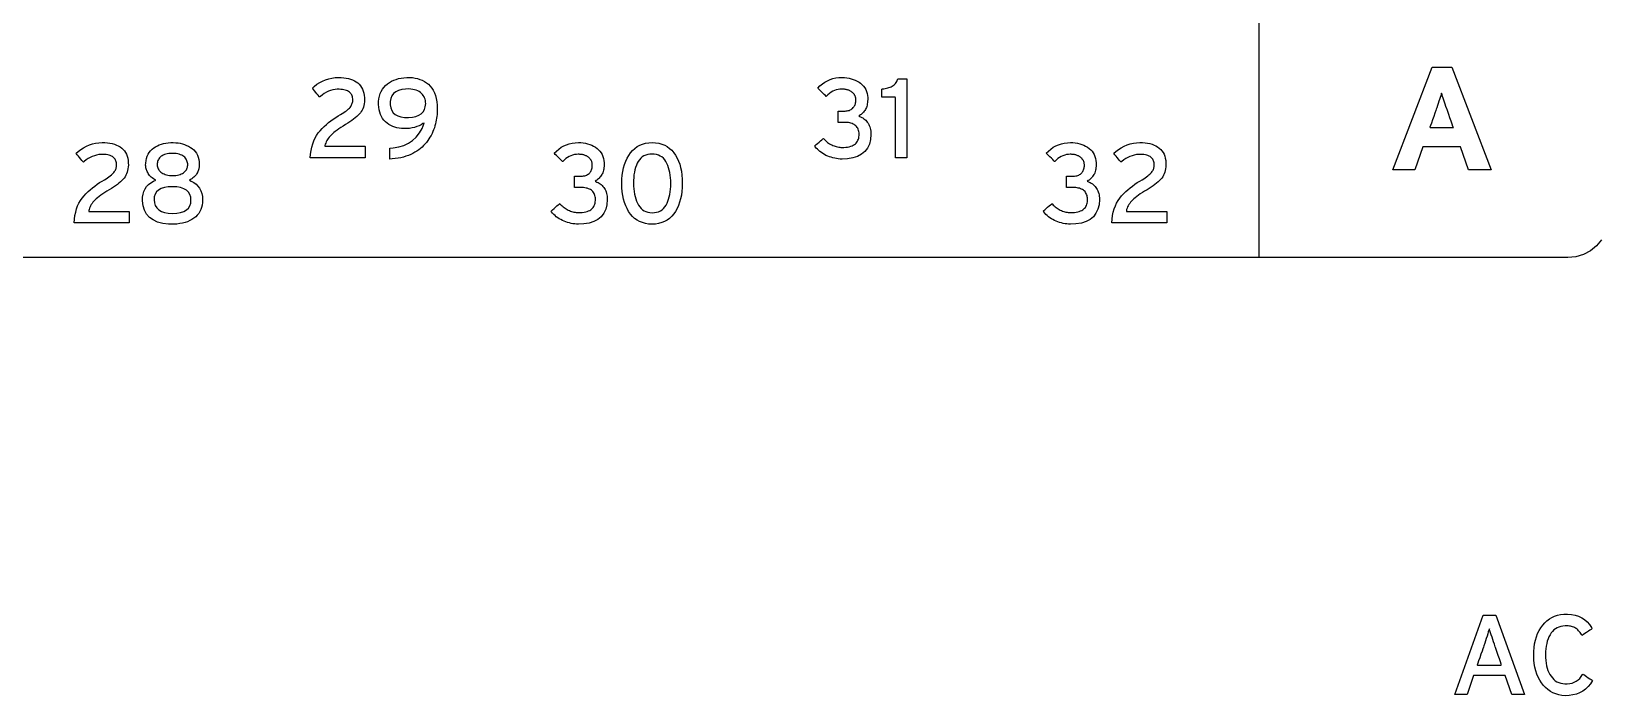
# Model space of a CAD drawing. Extents: x 1 to 47.7, y 0.2 to 33.3.
# Drawn here: x 35.54 to 37.467, y 12.792 to 13.608 of the extents above; entities that cross this region are included whole.
import ezdxf

# ---------------------------------------------------------------- set-up
doc = ezdxf.new("R2010")
doc.units = 0
doc.header["$MEASUREMENT"] = 0
doc.layers.add('4_0_____DWG', color=7, linetype='CONTINUOUS')

msp = doc.modelspace()

# ---------------------------------------------------------------- linework, layer by layer
at = {"layer": '4_0_____DWG'}
for points in [[(37.049, 13.6313), (37.049, 13.3298)], [(37.3067, 13.4377), (37.2967, 13.4658), (37.2505, 13.4658), (37.2406, 13.4377), (37.2135, 13.4377), (37.2619, 13.564), (37.2864, 13.564), (37.3344, 13.4377), (37.3067, 13.4377)], [(37.4702, 13.3518), (37.4641, 13.3444), (37.4567, 13.3383), (37.4482, 13.3337), (37.4388, 13.3308), (37.4287, 13.3298), (37.4282, 13.3298), (37.4267, 13.3298), (37.4242, 13.3298), (37.4206, 13.3298), (37.4161, 13.3298), (37.4107, 13.3298), (37.4042, 13.3298), (37.3968, 13.3298), (37.3884, 13.3298), (37.3791, 13.3298), (37.3688, 13.3298), (37.3576, 13.3298), (37.3455, 13.3298), (37.3324, 13.3298), (37.3185, 13.3298), (37.3036, 13.3298), (37.2879, 13.3298), (37.2712, 13.3298), (37.2537, 13.3298), (37.2354, 13.3298), (37.2161, 13.3298), (37.196, 13.3298), (37.1751, 13.3298), (37.1534, 13.3298), (37.1073, 13.3298), (37.0581, 13.3298), (37.0056, 13.3298), (36.9501, 13.3298), (36.8914, 13.3298), (36.8298, 13.3298), (36.7652, 13.3298), (36.6978, 13.3298), (36.6276, 13.3298), (36.5546, 13.3298), (36.4789, 13.3298), (36.4007, 13.3298), (36.3198, 13.3298), (36.2365, 13.3298), (36.1508, 13.3298), (36.0627, 13.3298), (35.9724, 13.3298), (35.8798, 13.3298), (35.785, 13.3298), (35.6881, 13.3298), (35.5892, 13.3298), (35.4883, 13.3298)], [(37.36, 12.7932), (37.3518, 12.8162), (37.3129, 12.8162), (37.3049, 12.7932), (37.2897, 12.7932), (37.3247, 12.8904), (37.3402, 12.8904), (37.3756, 12.7932), (37.36, 12.7932)]]:
    msp.add_lwpolyline(points, dxfattribs=at)
for points in [[(35.883, 13.4525), (35.8834, 13.4571), (35.8841, 13.4616), (35.8849, 13.4657), (35.886, 13.4697), (35.8874, 13.4734), (35.889, 13.4769), (35.8908, 13.4801), (35.8928, 13.4831), (35.8951, 13.4858), (35.8975, 13.4884), (35.9001, 13.4909), (35.9027, 13.4933), (35.9055, 13.4957), (35.9083, 13.4979), (35.9112, 13.5), (35.9143, 13.502), (35.9174, 13.504), (35.9202, 13.5056), (35.9222, 13.5068), (35.9241, 13.5081), (35.9258, 13.5092), (35.9273, 13.5104), (35.9287, 13.5115), (35.9299, 13.5125), (35.931, 13.5136), (35.9319, 13.5145), (35.9326, 13.5155), (35.9332, 13.5165), (35.9337, 13.5175), (35.9342, 13.5185), (35.9346, 13.5195), (35.9348, 13.5206), (35.9351, 13.5216), (35.9352, 13.5227), (35.9352, 13.5238), (35.9352, 13.5251), (35.935, 13.5264), (35.9348, 13.5276), (35.9344, 13.5287), (35.934, 13.5298), (35.9334, 13.5308), (35.9327, 13.5317), (35.9319, 13.5325), (35.9311, 13.5333), (35.93, 13.5341), (35.9288, 13.5347), (35.9275, 13.5353), (35.926, 13.5357), (35.9243, 13.5361), (35.9226, 13.5364), (35.9207, 13.5366), (35.9186, 13.5367), (35.9162, 13.5367), (35.9134, 13.5364), (35.9106, 13.5359), (35.9079, 13.5352), (35.9053, 13.5342), (35.9027, 13.533), (35.9002, 13.5315), (35.8978, 13.5299), (35.8955, 13.5279), (35.8943, 13.5271), (35.8937, 13.5279), (35.8926, 13.5293), (35.8912, 13.531), (35.8897, 13.5328), (35.8882, 13.5347), (35.8869, 13.5363), (35.8859, 13.5375), (35.8855, 13.538), (35.8879, 13.5402), (35.8912, 13.5428), (35.8946, 13.545), (35.8981, 13.5468), (35.9018, 13.5483), (35.9056, 13.5496), (35.9095, 13.5504), (35.9135, 13.551), (35.9176, 13.5512), (35.9209, 13.5511), (35.9241, 13.5509), (35.9271, 13.5505), (35.9299, 13.5499), (35.9325, 13.5491), (35.935, 13.5482), (35.9373, 13.5472), (35.9394, 13.5459), (35.9414, 13.5445), (35.9432, 13.5428), (35.9448, 13.541), (35.9461, 13.539), (35.9472, 13.5368), (35.9481, 13.5345), (35.9488, 13.532), (35.9493, 13.5292), (35.9495, 13.5264), (35.9496, 13.5236), (35.9494, 13.5212), (35.9492, 13.519), (35.9487, 13.5168), (35.9482, 13.5148), (35.9475, 13.5128), (35.9466, 13.511), (35.9456, 13.5093), (35.9445, 13.5077), (35.9432, 13.5061), (35.9416, 13.5046), (35.94, 13.5031), (35.9381, 13.5015), (35.9361, 13.4999), (35.9339, 13.4983), (35.9315, 13.4966), (35.929, 13.495), (35.9263, 13.4933), (35.9234, 13.4915), (35.9207, 13.4898), (35.9181, 13.4881), (35.9158, 13.4865), (35.9137, 13.4849), (35.9118, 13.4834), (35.9101, 13.4819), (35.9086, 13.4805), (35.9073, 13.4792), (35.9061, 13.4778), (35.905, 13.4764), (35.9041, 13.475), (35.9032, 13.4736), (35.9025, 13.4721), (35.9019, 13.4706), (35.9013, 13.4691), (35.9009, 13.4676), (35.9009, 13.4666), (35.9038, 13.4666), (35.9094, 13.4666), (35.9168, 13.4666), (35.9251, 13.4666), (35.9335, 13.4666), (35.9411, 13.4666), (35.9469, 13.4666), (35.9502, 13.4666), (35.9505, 13.4664), (35.9505, 13.4654), (35.9505, 13.4637), (35.9505, 13.4615), (35.9505, 13.4591), (35.9505, 13.4568), (35.9505, 13.4547), (35.9505, 13.4532), (35.9505, 13.4525), (35.9491, 13.4525), (35.9434, 13.4525), (35.9345, 13.4525), (35.9238, 13.4525), (35.9123, 13.4525), (35.9013, 13.4525), (35.8919, 13.4525), (35.8854, 13.4525)], [(36.0391, 13.5125), (36.0391, 13.5102), (36.039, 13.508), (36.0388, 13.5057), (36.0385, 13.5034), (36.0382, 13.5011), (36.0378, 13.4988), (36.0374, 13.4965), (36.0368, 13.4941), (36.0362, 13.4917), (36.0355, 13.4894), (36.0346, 13.487), (36.0336, 13.4847), (36.0326, 13.4824), (36.0314, 13.4801), (36.0301, 13.4779), (36.0288, 13.4757), (36.0273, 13.4736), (36.0258, 13.4715), (36.0241, 13.4695), (36.0223, 13.4675), (36.0204, 13.4657), (36.0184, 13.464), (36.0162, 13.4623), (36.014, 13.4607), (36.0116, 13.4593), (36.009, 13.4579), (36.0064, 13.4566), (36.0035, 13.4554), (36.0006, 13.4543), (35.9975, 13.4534), (35.9942, 13.4526), (35.9908, 13.452), (35.9873, 13.4515), (35.9837, 13.4511), (35.9807, 13.4509), (35.9807, 13.4517), (35.9807, 13.4532), (35.9807, 13.4552), (35.9807, 13.4575), (35.9807, 13.4598), (35.9807, 13.4619), (35.9807, 13.4636), (35.9807, 13.4645), (35.9847, 13.4649), (35.9917, 13.466), (35.998, 13.4678), (36.0037, 13.4705), (36.0088, 13.4739), (36.0132, 13.478), (36.0171, 13.483), (36.0203, 13.4887), (36.0229, 13.4952), (36.0215, 13.4948), (36.0192, 13.4932), (36.0167, 13.4919), (36.0141, 13.4908), (36.0112, 13.4899), (36.0082, 13.4892), (36.005, 13.4887), (36.0015, 13.4885), (35.998, 13.4884), (35.9951, 13.4886), (35.9923, 13.4889), (35.9895, 13.4894), (35.9869, 13.4901), (35.9844, 13.4911), (35.982, 13.4922), (35.9797, 13.4935), (35.9774, 13.495), (35.9753, 13.4968), (35.9734, 13.4987), (35.9718, 13.5008), (35.9704, 13.5032), (35.9692, 13.5057), (35.9683, 13.5085), (35.9676, 13.5115), (35.9671, 13.5147), (35.9669, 13.5181), (35.967, 13.5216), (35.9674, 13.5251), (35.9681, 13.5283), (35.969, 13.5313), (35.9702, 13.5341), (35.9717, 13.5367), (35.9735, 13.539), (35.9755, 13.5412), (35.9779, 13.5432), (35.9803, 13.5449), (35.9829, 13.5465), (35.9856, 13.5478), (35.9885, 13.5489), (35.9915, 13.5498), (35.9947, 13.5505), (35.998, 13.5509), (36.0015, 13.5512), (36.0051, 13.5512), (36.0085, 13.551), (36.0117, 13.5505), (36.0148, 13.5498), (36.0178, 13.5489), (36.0206, 13.5478), (36.0233, 13.5463), (36.0258, 13.5447), (36.0282, 13.5428), (36.0304, 13.5407), (36.0324, 13.5382), (36.0341, 13.5354), (36.0356, 13.5323), (36.0368, 13.529), (36.0378, 13.5253), (36.0385, 13.5213), (36.0389, 13.517)], [(36.5722, 13.4813), (36.5716, 13.4749), (36.5702, 13.4692), (36.5679, 13.4643), (36.5647, 13.4602), (36.5607, 13.4568), (36.5558, 13.4542), (36.55, 13.4523), (36.5433, 13.4512), (36.5366, 13.4509), (36.5343, 13.451), (36.532, 13.4512), (36.5298, 13.4516), (36.5276, 13.452), (36.5254, 13.4525), (36.5233, 13.4531), (36.5211, 13.4538), (36.519, 13.4546), (36.5169, 13.4555), (36.5149, 13.4566), (36.513, 13.4577), (36.5112, 13.4589), (36.5095, 13.4601), (36.5079, 13.4615), (36.5064, 13.4629), (36.505, 13.4645), (36.5037, 13.4661), (36.5031, 13.4671), (36.5037, 13.4677), (36.505, 13.4688), (36.5066, 13.4702), (36.5084, 13.4717), (36.5102, 13.4733), (36.5118, 13.4747), (36.513, 13.4758), (36.5137, 13.4764), (36.5144, 13.4757), (36.5155, 13.4745), (36.5166, 13.4734), (36.5177, 13.4724), (36.5189, 13.4714), (36.5201, 13.4705), (36.5214, 13.4697), (36.5227, 13.4689), (36.524, 13.4683), (36.5254, 13.4676), (36.5268, 13.4671), (36.5282, 13.4666), (36.5296, 13.4662), (36.531, 13.4659), (36.5325, 13.4656), (36.5339, 13.4654), (36.5353, 13.4653), (36.5367, 13.4653), (36.539, 13.4653), (36.5414, 13.4655), (36.5435, 13.4657), (36.5455, 13.4661), (36.5473, 13.4666), (36.549, 13.4672), (36.5505, 13.4679), (36.5518, 13.4687), (36.553, 13.4696), (36.5539, 13.4706), (36.5548, 13.4717), (36.5556, 13.4728), (36.5562, 13.4741), (36.5567, 13.4754), (36.5571, 13.4768), (36.5574, 13.4783), (36.5575, 13.4799), (36.5576, 13.4816), (36.5575, 13.4832), (36.5572, 13.4848), (36.5569, 13.4862), (36.5565, 13.4875), (36.5559, 13.4888), (36.5552, 13.4899), (36.5544, 13.4909), (36.5535, 13.4919), (36.5525, 13.4927), (36.5514, 13.4934), (36.5502, 13.494), (36.5489, 13.4946), (36.5476, 13.495), (36.5461, 13.4954), (36.5446, 13.4957), (36.5431, 13.4958), (36.5414, 13.4959), (36.5404, 13.496), (36.5398, 13.496), (36.5388, 13.496), (36.5375, 13.496), (36.5361, 13.496), (36.5346, 13.496), (36.5333, 13.496), (36.5323, 13.496), (36.5317, 13.496), (36.5317, 13.4961), (36.5317, 13.4971), (36.5317, 13.4988), (36.5317, 13.501), (36.5317, 13.5033), (36.5317, 13.5057), (36.5317, 13.5077), (36.5317, 13.5092), (36.5317, 13.51), (36.5318, 13.51), (36.5325, 13.51), (36.5336, 13.51), (36.535, 13.51), (36.5364, 13.51), (36.5378, 13.51), (36.5391, 13.51), (36.54, 13.51), (36.5403, 13.51), (36.5416, 13.5101), (36.543, 13.5102), (36.5443, 13.5105), (36.5456, 13.5108), (36.5467, 13.5113), (36.5478, 13.5118), (36.5487, 13.5125), (36.5496, 13.5132), (36.5504, 13.5141), (36.5511, 13.515), (36.5517, 13.5159), (36.5522, 13.5169), (36.5527, 13.5179), (36.553, 13.5189), (36.5533, 13.52), (36.5535, 13.5212), (36.5536, 13.5224), (36.5536, 13.5235), (36.5536, 13.524), (36.5536, 13.5244), (36.5536, 13.5249), (36.5535, 13.5254), (36.5534, 13.526), (36.5533, 13.5265), (36.5532, 13.527), (36.5531, 13.5275), (36.5529, 13.5281), (36.5527, 13.5286), (36.5524, 13.5291), (36.5521, 13.5296), (36.5518, 13.5301), (36.5515, 13.5306), (36.5511, 13.5311), (36.5507, 13.5315), (36.5503, 13.532), (36.5498, 13.5324), (36.5493, 13.5329), (36.5488, 13.5333), (36.5483, 13.5337), (36.5477, 13.5341), (36.547, 13.5345), (36.5464, 13.5348), (36.5457, 13.5352), (36.545, 13.5355), (36.5442, 13.5358), (36.5433, 13.536), (36.5425, 13.5362), (36.5415, 13.5364), (36.5406, 13.5366), (36.5395, 13.5367), (36.5385, 13.5368), (36.5374, 13.5368), (36.5362, 13.5368), (36.5341, 13.5368), (36.5318, 13.5365), (36.5295, 13.5359), (36.5273, 13.5352), (36.5252, 13.5342), (36.5231, 13.533), (36.5212, 13.5316), (36.5193, 13.5299), (36.5175, 13.5281), (36.517, 13.528), (36.5161, 13.5289), (36.5147, 13.5303), (36.513, 13.5319), (36.5113, 13.5337), (36.5096, 13.5353), (36.5082, 13.5367), (36.5072, 13.5377), (36.5068, 13.5381), (36.5095, 13.5408), (36.5124, 13.5433), (36.5154, 13.5454), (36.5186, 13.5472), (36.5219, 13.5487), (36.5254, 13.5498), (36.529, 13.5506), (36.5328, 13.5511), (36.5365, 13.5512), (36.5396, 13.5511), (36.5425, 13.5508), (36.5453, 13.5504), (36.5479, 13.5497), (36.5505, 13.5489), (36.5529, 13.548), (36.5553, 13.5468), (36.5575, 13.5455), (36.5595, 13.544), (36.5614, 13.5423), (36.5631, 13.5405), (36.5645, 13.5385), (36.5657, 13.5364), (36.5667, 13.5341), (36.5674, 13.5317), (36.5679, 13.5292), (36.5682, 13.5264), (36.5683, 13.524), (36.5681, 13.5221), (36.568, 13.5204), (36.5677, 13.5187), (36.5674, 13.5171), (36.567, 13.5157), (36.5665, 13.5143), (36.5659, 13.513), (36.5653, 13.5118), (36.5646, 13.5107), (36.5638, 13.5096), (36.563, 13.5086), (36.5621, 13.5077), (36.5612, 13.5068), (36.5603, 13.5059), (36.5593, 13.5052), (36.5582, 13.5044), (36.5572, 13.5038), (36.5579, 13.5033), (36.5594, 13.5027), (36.5608, 13.5021), (36.5621, 13.5014), (36.5634, 13.5005), (36.5646, 13.4996), (36.5657, 13.4986), (36.5667, 13.4975), (36.5677, 13.4962), (36.5686, 13.4949), (36.5694, 13.4936), (36.5701, 13.4921), (36.5707, 13.4905), (36.5712, 13.4889), (36.5716, 13.4871), (36.5719, 13.4853), (36.5721, 13.4834)], [(36.6023, 13.4525), (36.6023, 13.4553), (36.6023, 13.4629), (36.6023, 13.4738), (36.6023, 13.4865), (36.6023, 13.4995), (36.6023, 13.5115), (36.6023, 13.5209), (36.6023, 13.5263), (36.6021, 13.527), (36.6009, 13.527), (36.5988, 13.527), (36.5961, 13.527), (36.5932, 13.527), (36.5903, 13.527), (36.5879, 13.527), (36.5862, 13.527), (36.5856, 13.527), (36.5856, 13.5274), (36.5856, 13.5284), (36.5856, 13.5299), (36.5856, 13.5316), (36.5856, 13.5333), (36.5856, 13.5349), (36.5856, 13.5362), (36.5856, 13.5369), (36.5864, 13.5371), (36.5881, 13.5373), (36.5898, 13.5376), (36.5913, 13.5379), (36.5928, 13.5383), (36.5943, 13.5387), (36.5957, 13.5393), (36.597, 13.5398), (36.5983, 13.5405), (36.5995, 13.5412), (36.6006, 13.542), (36.6015, 13.5429), (36.6024, 13.5439), (36.6032, 13.545), (36.6038, 13.5462), (36.6043, 13.5475), (36.6048, 13.5489), (36.6051, 13.5497), (36.6059, 13.5497), (36.6073, 13.5497), (36.6092, 13.5497), (36.6112, 13.5497), (36.6131, 13.5497), (36.6148, 13.5497), (36.6159, 13.5497), (36.6164, 13.5497), (36.6164, 13.5459), (36.6164, 13.536), (36.6164, 13.5219), (36.6164, 13.5053), (36.6164, 13.4883), (36.6164, 13.4727), (36.6164, 13.4605), (36.6164, 13.4534), (36.6162, 13.4525), (36.6152, 13.4525), (36.6134, 13.4525), (36.6112, 13.4525), (36.6087, 13.4525), (36.6063, 13.4525), (36.6042, 13.4525), (36.6028, 13.4525)], [(36.0248, 13.5193), (36.0247, 13.521), (36.0244, 13.5228), (36.024, 13.5244), (36.0235, 13.526), (36.0228, 13.5275), (36.0219, 13.5289), (36.0208, 13.5303), (36.0196, 13.5316), (36.0183, 13.5328), (36.0167, 13.5338), (36.0151, 13.5348), (36.0132, 13.5355), (36.0112, 13.5361), (36.009, 13.5366), (36.0067, 13.5369), (36.0042, 13.5371), (36.0001, 13.537), (35.9955, 13.5363), (35.9915, 13.5351), (35.9881, 13.5334), (35.9854, 13.5313), (35.9834, 13.5286), (35.982, 13.5253), (35.9813, 13.5216), (35.9812, 13.5175), (35.9818, 13.5138), (35.9831, 13.5106), (35.9849, 13.5079), (35.9874, 13.5057), (35.9905, 13.504), (35.9943, 13.5029), (35.9986, 13.5022), (36.0036, 13.5021), (36.0085, 13.5025), (36.0127, 13.5033), (36.0163, 13.5047), (36.0193, 13.5066), (36.0216, 13.509), (36.0233, 13.5119), (36.0243, 13.5153)], [(37.28, 13.5127), (37.279, 13.5156), (37.278, 13.5183), (37.2771, 13.5209), (37.2763, 13.5234), (37.2756, 13.5257), (37.2749, 13.528), (37.2743, 13.5301), (37.2737, 13.532), (37.2732, 13.5309), (37.2726, 13.5288), (37.2719, 13.5266), (37.2712, 13.5243), (37.2704, 13.5219), (37.2695, 13.5194), (37.2686, 13.5167), (37.2677, 13.5139), (37.2671, 13.5124), (37.2665, 13.5105), (37.2653, 13.5073), (37.2639, 13.5034), (37.2625, 13.4992), (37.2611, 13.4952), (37.26, 13.4921), (37.2593, 13.4901), (37.2594, 13.4898), (37.2614, 13.4898), (37.2651, 13.4898), (37.2699, 13.4898), (37.2752, 13.4898), (37.2803, 13.4898), (37.2845, 13.4898), (37.2873, 13.4898), (37.2881, 13.4898), (37.2876, 13.4911), (37.2866, 13.4939), (37.2853, 13.4975), (37.2839, 13.5017), (37.2824, 13.5058), (37.2812, 13.5093), (37.2803, 13.5118)], [(35.5927, 13.3724), (35.5931, 13.3771), (35.5937, 13.3815), (35.5946, 13.3857), (35.5957, 13.3896), (35.597, 13.3934), (35.5986, 13.3968), (35.6004, 13.4001), (35.6025, 13.4031), (35.6048, 13.4058), (35.6072, 13.4084), (35.6098, 13.4109), (35.6124, 13.4133), (35.6151, 13.4156), (35.618, 13.4178), (35.6209, 13.42), (35.624, 13.422), (35.6271, 13.4239), (35.6298, 13.4255), (35.6319, 13.4268), (35.6337, 13.428), (35.6355, 13.4292), (35.637, 13.4303), (35.6384, 13.4314), (35.6396, 13.4325), (35.6407, 13.4335), (35.6416, 13.4345), (35.6423, 13.4355), (35.6429, 13.4364), (35.6434, 13.4374), (35.6439, 13.4385), (35.6442, 13.4395), (35.6445, 13.4405), (35.6447, 13.4416), (35.6448, 13.4427), (35.6449, 13.4438), (35.6449, 13.4451), (35.6447, 13.4464), (35.6445, 13.4476), (35.6441, 13.4487), (35.6436, 13.4497), (35.6431, 13.4507), (35.6424, 13.4517), (35.6416, 13.4525), (35.6407, 13.4533), (35.6397, 13.454), (35.6385, 13.4547), (35.6371, 13.4552), (35.6356, 13.4557), (35.634, 13.4561), (35.6322, 13.4564), (35.6303, 13.4565), (35.6283, 13.4567), (35.6259, 13.4566), (35.623, 13.4564), (35.6203, 13.4559), (35.6176, 13.4551), (35.6149, 13.4542), (35.6124, 13.453), (35.6099, 13.4515), (35.6075, 13.4498), (35.6051, 13.4479), (35.604, 13.4471), (35.6034, 13.4479), (35.6023, 13.4492), (35.6009, 13.4509), (35.5994, 13.4528), (35.5979, 13.4546), (35.5966, 13.4563), (35.5956, 13.4574), (35.5951, 13.458), (35.5976, 13.4602), (35.6009, 13.4627), (35.6043, 13.4649), (35.6078, 13.4668), (35.6115, 13.4683), (35.6152, 13.4695), (35.6191, 13.4704), (35.6231, 13.471), (35.6273, 13.4712), (35.6306, 13.4711), (35.6337, 13.4708), (35.6367, 13.4704), (35.6395, 13.4699), (35.6422, 13.4691), (35.6447, 13.4682), (35.647, 13.4671), (35.6491, 13.4659), (35.6511, 13.4645), (35.6529, 13.4628), (35.6544, 13.461), (35.6558, 13.459), (35.6569, 13.4568), (35.6578, 13.4545), (35.6585, 13.4519), (35.659, 13.4492), (35.6592, 13.4463), (35.6593, 13.4436), (35.6591, 13.4412), (35.6588, 13.4389), (35.6584, 13.4368), (35.6579, 13.4347), (35.6571, 13.4328), (35.6563, 13.431), (35.6553, 13.4292), (35.6542, 13.4276), (35.6528, 13.4261), (35.6513, 13.4246), (35.6496, 13.423), (35.6478, 13.4214), (35.6458, 13.4198), (35.6436, 13.4182), (35.6412, 13.4166), (35.6387, 13.4149), (35.6359, 13.4133), (35.633, 13.4115), (35.6303, 13.4098), (35.6278, 13.4081), (35.6255, 13.4065), (35.6234, 13.4049), (35.6214, 13.4034), (35.6197, 13.4019), (35.6182, 13.4005), (35.6169, 13.3991), (35.6158, 13.3978), (35.6147, 13.3964), (35.6138, 13.395), (35.6129, 13.3935), (35.6122, 13.3921), (35.6115, 13.3906), (35.611, 13.3891), (35.6106, 13.3876), (35.6106, 13.3865), (35.6135, 13.3865), (35.6191, 13.3865), (35.6265, 13.3865), (35.6348, 13.3865), (35.6432, 13.3865), (35.6508, 13.3865), (35.6566, 13.3865), (35.6599, 13.3865), (35.6602, 13.3864), (35.6602, 13.3854), (35.6602, 13.3836), (35.6602, 13.3815), (35.6602, 13.3791), (35.6602, 13.3767), (35.6602, 13.3747), (35.6602, 13.3732), (35.6602, 13.3725), (35.6587, 13.3724), (35.653, 13.3724), (35.6442, 13.3724), (35.6335, 13.3724), (35.622, 13.3724), (35.611, 13.3724), (35.6016, 13.3724), (35.5951, 13.3724)], [(35.7506, 13.4008), (35.7504, 13.3975), (35.75, 13.3945), (35.7493, 13.3916), (35.7484, 13.389), (35.7472, 13.3865), (35.7458, 13.3842), (35.744, 13.382), (35.7421, 13.3801), (35.7399, 13.3783), (35.7375, 13.3767), (35.7348, 13.3753), (35.732, 13.374), (35.729, 13.373), (35.7258, 13.3722), (35.7224, 13.3716), (35.7188, 13.3711), (35.715, 13.3709), (35.7088, 13.371), (35.7015, 13.3719), (35.6952, 13.3736), (35.6897, 13.3761), (35.6853, 13.3793), (35.6817, 13.3833), (35.6791, 13.388), (35.6774, 13.3935), (35.6767, 13.3998), (35.6768, 13.4042), (35.6774, 13.4078), (35.6784, 13.4112), (35.6799, 13.4143), (35.6818, 13.4171), (35.6842, 13.4195), (35.687, 13.4217), (35.6902, 13.4236), (35.6931, 13.425), (35.6915, 13.4259), (35.6901, 13.4267), (35.6887, 13.4277), (35.6875, 13.4287), (35.6864, 13.4297), (35.6854, 13.4308), (35.6846, 13.4319), (35.6838, 13.4331), (35.6832, 13.4343), (35.6826, 13.4355), (35.6821, 13.4367), (35.6816, 13.4379), (35.6813, 13.439), (35.681, 13.4401), (35.6808, 13.4412), (35.6807, 13.4423), (35.6806, 13.4434), (35.6807, 13.446), (35.6811, 13.449), (35.6817, 13.4518), (35.6825, 13.4544), (35.6836, 13.4569), (35.6849, 13.4591), (35.6865, 13.4611), (35.6884, 13.463), (35.6905, 13.4647), (35.6927, 13.4661), (35.695, 13.4673), (35.6974, 13.4684), (35.7, 13.4693), (35.7027, 13.47), (35.7055, 13.4705), (35.7084, 13.4709), (35.7115, 13.4711), (35.7146, 13.4712), (35.7175, 13.471), (35.7204, 13.4707), (35.7232, 13.4703), (35.7258, 13.4696), (35.7284, 13.4688), (35.7309, 13.4678), (35.7333, 13.4666), (35.7356, 13.4653), (35.7378, 13.4638), (35.7398, 13.4621), (35.7415, 13.4602), (35.7429, 13.458), (35.7442, 13.4557), (35.7451, 13.4532), (35.7459, 13.4505), (35.7463, 13.4476), (35.7465, 13.4444), (35.7465, 13.4436), (35.7465, 13.4431), (35.7465, 13.4425), (35.7465, 13.442), (35.7464, 13.4415), (35.7463, 13.441), (35.7462, 13.4404), (35.7461, 13.4398), (35.746, 13.4393), (35.7459, 13.4387), (35.7457, 13.438), (35.7455, 13.4374), (35.7453, 13.4368), (35.745, 13.4362), (35.7448, 13.4356), (35.7445, 13.4349), (35.7442, 13.4343), (35.7437, 13.4334), (35.7429, 13.4321), (35.742, 13.4309), (35.741, 13.4298), (35.7399, 13.4287), (35.7387, 13.4277), (35.7374, 13.4268), (35.7359, 13.4259), (35.7344, 13.4251), (35.7365, 13.4239), (35.7397, 13.4222), (35.7425, 13.4202), (35.7449, 13.4178), (35.7469, 13.4151), (35.7484, 13.412), (35.7496, 13.4086), (35.7503, 13.4048)], [(36.2481, 13.4013), (36.2476, 13.3949), (36.2462, 13.3892), (36.2439, 13.3843), (36.2407, 13.3801), (36.2366, 13.3767), (36.2317, 13.3741), (36.2259, 13.3723), (36.2193, 13.3712), (36.2125, 13.3709), (36.2102, 13.371), (36.208, 13.3712), (36.2058, 13.3715), (36.2035, 13.3719), (36.2014, 13.3724), (36.1992, 13.373), (36.1971, 13.3738), (36.195, 13.3746), (36.1929, 13.3755), (36.1909, 13.3765), (36.189, 13.3776), (36.1871, 13.3788), (36.1854, 13.3801), (36.1838, 13.3815), (36.1823, 13.3829), (36.1809, 13.3844), (36.1796, 13.386), (36.179, 13.3871), (36.1797, 13.3876), (36.1809, 13.3887), (36.1826, 13.3901), (36.1843, 13.3917), (36.1861, 13.3933), (36.1878, 13.3947), (36.189, 13.3957), (36.1897, 13.3963), (36.1903, 13.3957), (36.1914, 13.3945), (36.1925, 13.3934), (36.1937, 13.3924), (36.1949, 13.3914), (36.1961, 13.3905), (36.1974, 13.3897), (36.1987, 13.3889), (36.2, 13.3882), (36.2014, 13.3876), (36.2028, 13.3871), (36.2042, 13.3866), (36.2056, 13.3862), (36.207, 13.3859), (36.2084, 13.3856), (36.2098, 13.3854), (36.2113, 13.3853), (36.2127, 13.3852), (36.215, 13.3853), (36.2173, 13.3854), (36.2195, 13.3857), (36.2215, 13.3861), (36.2233, 13.3866), (36.225, 13.3872), (36.2264, 13.3879), (36.2278, 13.3887), (36.2289, 13.3896), (36.2299, 13.3906), (36.2308, 13.3916), (36.2315, 13.3928), (36.2321, 13.394), (36.2326, 13.3954), (36.233, 13.3968), (36.2333, 13.3983), (36.2335, 13.3999), (36.2335, 13.4015), (36.2334, 13.4032), (36.2332, 13.4047), (36.2329, 13.4062), (36.2324, 13.4075), (36.2319, 13.4087), (36.2312, 13.4099), (36.2304, 13.4109), (36.2295, 13.4118), (36.2285, 13.4127), (36.2273, 13.4134), (36.2261, 13.414), (36.2249, 13.4145), (36.2235, 13.415), (36.2221, 13.4153), (36.2206, 13.4156), (36.219, 13.4158), (36.2174, 13.4159), (36.2164, 13.4159), (36.2158, 13.4159), (36.2148, 13.4159), (36.2135, 13.4159), (36.212, 13.4159), (36.2105, 13.4159), (36.2092, 13.4159), (36.2082, 13.4159), (36.2077, 13.4159), (36.2076, 13.4161), (36.2076, 13.4171), (36.2076, 13.4188), (36.2076, 13.4209), (36.2076, 13.4233), (36.2076, 13.4256), (36.2076, 13.4277), (36.2076, 13.4292), (36.2076, 13.43), (36.2078, 13.43), (36.2085, 13.43), (36.2095, 13.43), (36.2109, 13.43), (36.2124, 13.43), (36.2138, 13.43), (36.215, 13.43), (36.2159, 13.43), (36.2163, 13.43), (36.2176, 13.43), (36.219, 13.4302), (36.2203, 13.4304), (36.2215, 13.4308), (36.2227, 13.4312), (36.2237, 13.4318), (36.2247, 13.4324), (36.2256, 13.4332), (36.2264, 13.434), (36.2271, 13.4349), (36.2277, 13.4358), (36.2282, 13.4368), (36.2286, 13.4378), (36.229, 13.4389), (36.2293, 13.44), (36.2294, 13.4411), (36.2296, 13.4423), (36.2296, 13.4434), (36.2296, 13.4439), (36.2295, 13.4444), (36.2295, 13.4449), (36.2294, 13.4454), (36.2294, 13.4459), (36.2293, 13.4464), (36.2292, 13.447), (36.229, 13.4475), (36.2289, 13.448), (36.2286, 13.4486), (36.2284, 13.4491), (36.2281, 13.4496), (36.2278, 13.4501), (36.2274, 13.4506), (36.2271, 13.451), (36.2267, 13.4515), (36.2262, 13.4519), (36.2258, 13.4524), (36.2253, 13.4528), (36.2248, 13.4533), (36.2242, 13.4537), (36.2236, 13.4541), (36.223, 13.4545), (36.2223, 13.4548), (36.2216, 13.4551), (36.2209, 13.4555), (36.2201, 13.4557), (36.2193, 13.456), (36.2184, 13.4562), (36.2175, 13.4564), (36.2165, 13.4565), (36.2155, 13.4566), (36.2144, 13.4567), (36.2133, 13.4568), (36.2122, 13.4568), (36.2101, 13.4567), (36.2077, 13.4564), (36.2054, 13.4559), (36.2032, 13.4551), (36.2011, 13.4542), (36.1991, 13.453), (36.1971, 13.4515), (36.1953, 13.4499), (36.1935, 13.448), (36.1929, 13.448), (36.192, 13.4489), (36.1907, 13.4503), (36.189, 13.4519), (36.1872, 13.4536), (36.1856, 13.4553), (36.1841, 13.4567), (36.1831, 13.4577), (36.1828, 13.458), (36.1855, 13.4608), (36.1883, 13.4632), (36.1914, 13.4654), (36.1945, 13.4672), (36.1978, 13.4686), (36.2013, 13.4698), (36.2049, 13.4706), (36.2087, 13.471), (36.2125, 13.4712), (36.2155, 13.4711), (36.2184, 13.4708), (36.2212, 13.4703), (36.2239, 13.4697), (36.2264, 13.4689), (36.2289, 13.4679), (36.2312, 13.4668), (36.2334, 13.4654), (36.2355, 13.4639), (36.2374, 13.4623), (36.239, 13.4605), (36.2405, 13.4585), (36.2416, 13.4564), (36.2426, 13.4541), (36.2434, 13.4517), (36.2439, 13.4491), (36.2442, 13.4464), (36.2442, 13.444), (36.2441, 13.4421), (36.2439, 13.4403), (36.2437, 13.4387), (36.2433, 13.4371), (36.2429, 13.4356), (36.2424, 13.4342), (36.2419, 13.433), (36.2413, 13.4318), (36.2405, 13.4307), (36.2398, 13.4296), (36.239, 13.4286), (36.2381, 13.4276), (36.2372, 13.4267), (36.2362, 13.4259), (36.2352, 13.4251), (36.2342, 13.4244), (36.2331, 13.4237), (36.2339, 13.4232), (36.2354, 13.4227), (36.2368, 13.4221), (36.2381, 13.4213), (36.2393, 13.4205), (36.2405, 13.4196), (36.2417, 13.4185), (36.2427, 13.4174), (36.2437, 13.4162), (36.2446, 13.4149), (36.2454, 13.4135), (36.2461, 13.4121), (36.2467, 13.4105), (36.2472, 13.4088), (36.2476, 13.4071), (36.2479, 13.4052), (36.2481, 13.4033)], [(36.3403, 13.4212), (36.3401, 13.4161), (36.3397, 13.4111), (36.3391, 13.4065), (36.3382, 13.402), (36.337, 13.3978), (36.3356, 13.3939), (36.3339, 13.3902), (36.3319, 13.3867), (36.3297, 13.3835), (36.3272, 13.3806), (36.3245, 13.3781), (36.3216, 13.3759), (36.3183, 13.3742), (36.3149, 13.3728), (36.3112, 13.3718), (36.3072, 13.3711), (36.303, 13.3709), (36.2988, 13.3711), (36.2949, 13.3718), (36.2913, 13.3728), (36.2878, 13.3742), (36.2846, 13.3759), (36.2817, 13.378), (36.279, 13.3805), (36.2765, 13.3833), (36.2743, 13.3865), (36.2724, 13.39), (36.2707, 13.3936), (36.2693, 13.3976), (36.2681, 13.4017), (36.2672, 13.4062), (36.2665, 13.4108), (36.2661, 13.4158), (36.266, 13.4209), (36.2661, 13.4261), (36.2665, 13.431), (36.2672, 13.4357), (36.2681, 13.4401), (36.2693, 13.4443), (36.2708, 13.4483), (36.2725, 13.452), (36.2745, 13.4555), (36.2767, 13.4587), (36.2792, 13.4616), (36.2819, 13.4641), (36.2849, 13.4663), (36.2881, 13.468), (36.2915, 13.4694), (36.2952, 13.4704), (36.2991, 13.471), (36.3033, 13.4712), (36.3075, 13.4709), (36.3114, 13.4703), (36.3151, 13.4693), (36.3186, 13.468), (36.3218, 13.4662), (36.3247, 13.4641), (36.3274, 13.4617), (36.3299, 13.4588), (36.332, 13.4556), (36.334, 13.4522), (36.3356, 13.4485), (36.3371, 13.4446), (36.3382, 13.4404), (36.3391, 13.436), (36.3398, 13.4313), (36.3401, 13.4264)], [(36.8531, 13.4013), (36.8525, 13.3949), (36.8511, 13.3892), (36.8488, 13.3843), (36.8456, 13.3801), (36.8415, 13.3767), (36.8366, 13.3741), (36.8308, 13.3723), (36.8242, 13.3712), (36.8174, 13.3709), (36.8152, 13.371), (36.8129, 13.3712), (36.8107, 13.3715), (36.8085, 13.3719), (36.8063, 13.3724), (36.8041, 13.373), (36.802, 13.3738), (36.7999, 13.3746), (36.7978, 13.3755), (36.7958, 13.3765), (36.7939, 13.3776), (36.7921, 13.3788), (36.7904, 13.3801), (36.7888, 13.3815), (36.7873, 13.3829), (36.7859, 13.3844), (36.7846, 13.386), (36.7839, 13.3871), (36.7846, 13.3876), (36.7859, 13.3887), (36.7875, 13.3901), (36.7893, 13.3917), (36.7911, 13.3933), (36.7927, 13.3947), (36.7939, 13.3957), (36.7946, 13.3963), (36.7952, 13.3957), (36.7963, 13.3945), (36.7974, 13.3934), (36.7986, 13.3924), (36.7998, 13.3914), (36.801, 13.3905), (36.8023, 13.3897), (36.8036, 13.3889), (36.8049, 13.3882), (36.8063, 13.3876), (36.8077, 13.3871), (36.8091, 13.3866), (36.8105, 13.3862), (36.8119, 13.3859), (36.8133, 13.3856), (36.8147, 13.3854), (36.8162, 13.3853), (36.8176, 13.3852), (36.8199, 13.3853), (36.8222, 13.3854), (36.8244, 13.3857), (36.8264, 13.3861), (36.8282, 13.3866), (36.8299, 13.3872), (36.8314, 13.3879), (36.8327, 13.3887), (36.8338, 13.3896), (36.8348, 13.3906), (36.8357, 13.3916), (36.8364, 13.3928), (36.837, 13.394), (36.8376, 13.3954), (36.838, 13.3968), (36.8382, 13.3983), (36.8384, 13.3999), (36.8384, 13.4015), (36.8383, 13.4032), (36.8381, 13.4047), (36.8378, 13.4062), (36.8373, 13.4075), (36.8368, 13.4087), (36.8361, 13.4099), (36.8353, 13.4109), (36.8344, 13.4118), (36.8334, 13.4127), (36.8323, 13.4134), (36.8311, 13.414), (36.8298, 13.4145), (36.8284, 13.415), (36.827, 13.4153), (36.8255, 13.4156), (36.8239, 13.4158), (36.8223, 13.4159), (36.8213, 13.4159), (36.8207, 13.4159), (36.8197, 13.4159), (36.8184, 13.4159), (36.8169, 13.4159), (36.8155, 13.4159), (36.8141, 13.4159), (36.8131, 13.4159), (36.8126, 13.4159), (36.8125, 13.4161), (36.8125, 13.4171), (36.8125, 13.4188), (36.8125, 13.4209), (36.8125, 13.4233), (36.8125, 13.4256), (36.8125, 13.4277), (36.8125, 13.4292), (36.8125, 13.43), (36.8127, 13.43), (36.8134, 13.43), (36.8145, 13.43), (36.8158, 13.43), (36.8173, 13.43), (36.8187, 13.43), (36.8199, 13.43), (36.8208, 13.43), (36.8212, 13.43), (36.8225, 13.43), (36.8239, 13.4302), (36.8252, 13.4304), (36.8264, 13.4308), (36.8276, 13.4312), (36.8286, 13.4318), (36.8296, 13.4324), (36.8305, 13.4332), (36.8313, 13.434), (36.832, 13.4349), (36.8326, 13.4358), (36.8331, 13.4368), (36.8335, 13.4378), (36.8339, 13.4389), (36.8342, 13.44), (36.8344, 13.4411), (36.8345, 13.4423), (36.8345, 13.4434), (36.8345, 13.4439), (36.8345, 13.4444), (36.8344, 13.4449), (36.8344, 13.4454), (36.8343, 13.4459), (36.8342, 13.4464), (36.8341, 13.447), (36.8339, 13.4475), (36.8338, 13.448), (36.8336, 13.4486), (36.8333, 13.4491), (36.833, 13.4496), (36.8327, 13.4501), (36.8324, 13.4506), (36.832, 13.451), (36.8316, 13.4515), (36.8311, 13.4519), (36.8307, 13.4524), (36.8302, 13.4528), (36.8297, 13.4533), (36.8291, 13.4537), (36.8285, 13.4541), (36.8279, 13.4545), (36.8272, 13.4548), (36.8265, 13.4551), (36.8258, 13.4555), (36.825, 13.4557), (36.8242, 13.456), (36.8233, 13.4562), (36.8224, 13.4564), (36.8214, 13.4565), (36.8204, 13.4566), (36.8193, 13.4567), (36.8182, 13.4568), (36.8171, 13.4568), (36.815, 13.4567), (36.8126, 13.4564), (36.8104, 13.4559), (36.8082, 13.4551), (36.806, 13.4542), (36.804, 13.453), (36.802, 13.4515), (36.8002, 13.4499), (36.7984, 13.448), (36.7979, 13.448), (36.7969, 13.4489), (36.7956, 13.4503), (36.7939, 13.4519), (36.7922, 13.4536), (36.7905, 13.4553), (36.789, 13.4567), (36.788, 13.4577), (36.7877, 13.458), (36.7904, 13.4608), (36.7933, 13.4632), (36.7963, 13.4654), (36.7994, 13.4672), (36.8028, 13.4686), (36.8062, 13.4698), (36.8098, 13.4706), (36.8136, 13.471), (36.8174, 13.4712), (36.8204, 13.4711), (36.8233, 13.4708), (36.8261, 13.4703), (36.8288, 13.4697), (36.8314, 13.4689), (36.8338, 13.4679), (36.8361, 13.4668), (36.8383, 13.4654), (36.8404, 13.4639), (36.8423, 13.4623), (36.8439, 13.4605), (36.8454, 13.4585), (36.8466, 13.4564), (36.8475, 13.4541), (36.8483, 13.4517), (36.8488, 13.4491), (36.8491, 13.4464), (36.8491, 13.444), (36.849, 13.4421), (36.8488, 13.4403), (36.8486, 13.4387), (36.8482, 13.4371), (36.8478, 13.4356), (36.8473, 13.4342), (36.8468, 13.433), (36.8462, 13.4318), (36.8455, 13.4307), (36.8447, 13.4296), (36.8439, 13.4286), (36.843, 13.4276), (36.8421, 13.4267), (36.8411, 13.4259), (36.8402, 13.4251), (36.8391, 13.4244), (36.838, 13.4237), (36.8388, 13.4232), (36.8403, 13.4227), (36.8417, 13.4221), (36.843, 13.4213), (36.8443, 13.4205), (36.8454, 13.4196), (36.8466, 13.4185), (36.8476, 13.4174), (36.8486, 13.4162), (36.8495, 13.4149), (36.8503, 13.4135), (36.851, 13.4121), (36.8516, 13.4105), (36.8521, 13.4088), (36.8525, 13.4071), (36.8528, 13.4052), (36.853, 13.4033)], [(36.8682, 13.3724), (36.8686, 13.3771), (36.8692, 13.3815), (36.8701, 13.3857), (36.8712, 13.3896), (36.8726, 13.3934), (36.8742, 13.3968), (36.876, 13.4001), (36.878, 13.4031), (36.8803, 13.4058), (36.8827, 13.4084), (36.8853, 13.4109), (36.8879, 13.4133), (36.8907, 13.4156), (36.8935, 13.4178), (36.8964, 13.42), (36.8995, 13.422), (36.9026, 13.4239), (36.9054, 13.4255), (36.9074, 13.4268), (36.9093, 13.428), (36.911, 13.4292), (36.9125, 13.4303), (36.9139, 13.4314), (36.9151, 13.4325), (36.9162, 13.4335), (36.9171, 13.4345), (36.9178, 13.4355), (36.9184, 13.4364), (36.9189, 13.4374), (36.9194, 13.4385), (36.9198, 13.4395), (36.92, 13.4405), (36.9202, 13.4416), (36.9204, 13.4427), (36.9204, 13.4438), (36.9204, 13.4451), (36.9202, 13.4464), (36.92, 13.4476), (36.9196, 13.4487), (36.9192, 13.4497), (36.9186, 13.4507), (36.9179, 13.4517), (36.9171, 13.4525), (36.9162, 13.4533), (36.9152, 13.454), (36.914, 13.4547), (36.9126, 13.4552), (36.9112, 13.4557), (36.9095, 13.4561), (36.9078, 13.4564), (36.9059, 13.4565), (36.9038, 13.4567), (36.9014, 13.4566), (36.8986, 13.4564), (36.8958, 13.4559), (36.8931, 13.4551), (36.8905, 13.4542), (36.8879, 13.453), (36.8854, 13.4515), (36.883, 13.4498), (36.8807, 13.4479), (36.8795, 13.4471), (36.8789, 13.4479), (36.8778, 13.4492), (36.8764, 13.4509), (36.8749, 13.4528), (36.8734, 13.4546), (36.8721, 13.4563), (36.8711, 13.4574), (36.8707, 13.458), (36.8731, 13.4602), (36.8764, 13.4627), (36.8798, 13.4649), (36.8833, 13.4668), (36.887, 13.4683), (36.8908, 13.4695), (36.8947, 13.4704), (36.8987, 13.471), (36.9028, 13.4712), (36.9061, 13.4711), (36.9093, 13.4708), (36.9123, 13.4704), (36.9151, 13.4699), (36.9177, 13.4691), (36.9202, 13.4682), (36.9225, 13.4671), (36.9246, 13.4659), (36.9266, 13.4645), (36.9284, 13.4628), (36.9299, 13.461), (36.9313, 13.459), (36.9324, 13.4568), (36.9333, 13.4545), (36.934, 13.4519), (36.9345, 13.4492), (36.9347, 13.4463), (36.9348, 13.4436), (36.9347, 13.4412), (36.9344, 13.4389), (36.9339, 13.4368), (36.9334, 13.4347), (36.9327, 13.4328), (36.9318, 13.431), (36.9308, 13.4292), (36.9297, 13.4276), (36.9284, 13.4261), (36.9269, 13.4246), (36.9252, 13.423), (36.9233, 13.4214), (36.9213, 13.4198), (36.9191, 13.4182), (36.9167, 13.4166), (36.9142, 13.4149), (36.9115, 13.4133), (36.9086, 13.4115), (36.9058, 13.4098), (36.9033, 13.4081), (36.901, 13.4065), (36.8989, 13.4049), (36.897, 13.4034), (36.8953, 13.4019), (36.8937, 13.4005), (36.8924, 13.3991), (36.8913, 13.3978), (36.8902, 13.3964), (36.8893, 13.395), (36.8884, 13.3935), (36.8877, 13.3921), (36.8871, 13.3906), (36.8865, 13.3891), (36.8861, 13.3876), (36.8861, 13.3865), (36.889, 13.3865), (36.8946, 13.3865), (36.902, 13.3865), (36.9103, 13.3865), (36.9187, 13.3865), (36.9263, 13.3865), (36.9321, 13.3865), (36.9354, 13.3865), (36.9358, 13.3864), (36.9358, 13.3854), (36.9358, 13.3836), (36.9358, 13.3815), (36.9358, 13.3791), (36.9358, 13.3767), (36.9358, 13.3747), (36.9358, 13.3732), (36.9358, 13.3725), (36.9343, 13.3724), (36.9286, 13.3724), (36.9197, 13.3724), (36.909, 13.3724), (36.8975, 13.3724), (36.8865, 13.3724), (36.8771, 13.3724), (36.8706, 13.3724)], [(35.7323, 13.4436), (35.7323, 13.4449), (35.7321, 13.4462), (35.7318, 13.4475), (35.7314, 13.4487), (35.7309, 13.4499), (35.7302, 13.451), (35.7295, 13.4521), (35.7286, 13.4531), (35.7276, 13.4541), (35.7264, 13.4549), (35.725, 13.4557), (35.7235, 13.4563), (35.7218, 13.4569), (35.72, 13.4573), (35.718, 13.4576), (35.7158, 13.4578), (35.7135, 13.4579), (35.7112, 13.4578), (35.709, 13.4576), (35.7071, 13.4573), (35.7052, 13.4569), (35.7036, 13.4564), (35.7021, 13.4558), (35.7008, 13.4551), (35.6996, 13.4543), (35.6986, 13.4534), (35.6977, 13.4524), (35.6969, 13.4514), (35.6963, 13.4503), (35.6957, 13.4492), (35.6953, 13.448), (35.6951, 13.4468), (35.6949, 13.4455), (35.6949, 13.4441), (35.6949, 13.4427), (35.6952, 13.4414), (35.6955, 13.4402), (35.696, 13.439), (35.6967, 13.4379), (35.6974, 13.4368), (35.6984, 13.4358), (35.6994, 13.4349), (35.7006, 13.434), (35.7019, 13.4332), (35.7033, 13.4326), (35.7047, 13.432), (35.7063, 13.4315), (35.708, 13.4312), (35.7098, 13.4309), (35.7117, 13.4307), (35.7137, 13.4307), (35.7158, 13.4307), (35.7178, 13.4309), (35.7196, 13.4312), (35.7213, 13.4315), (35.7229, 13.432), (35.7244, 13.4326), (35.7258, 13.4333), (35.727, 13.4341), (35.7281, 13.435), (35.7291, 13.4359), (35.73, 13.4368), (35.7307, 13.4378), (35.7313, 13.4389), (35.7317, 13.44), (35.7321, 13.4411), (35.7322, 13.4423)], [(36.326, 13.4209), (36.326, 13.4245), (36.3257, 13.428), (36.3254, 13.4313), (36.3249, 13.4345), (36.3242, 13.4375), (36.3234, 13.4403), (36.3225, 13.443), (36.3214, 13.4456), (36.3201, 13.448), (36.3186, 13.4501), (36.317, 13.4519), (36.3151, 13.4535), (36.3131, 13.4547), (36.3109, 13.4557), (36.3084, 13.4565), (36.3058, 13.4569), (36.303, 13.4571), (36.3002, 13.4569), (36.2977, 13.4565), (36.2953, 13.4558), (36.2931, 13.4548), (36.2911, 13.4535), (36.2892, 13.452), (36.2876, 13.4502), (36.2862, 13.4481), (36.2849, 13.4458), (36.2838, 13.4433), (36.2828, 13.4406), (36.282, 13.4378), (36.2813, 13.4348), (36.2808, 13.4316), (36.2805, 13.4283), (36.2803, 13.4248), (36.2802, 13.4212), (36.2803, 13.4176), (36.2806, 13.4142), (36.2809, 13.4109), (36.2815, 13.4077), (36.2822, 13.4048), (36.283, 13.4019), (36.284, 13.3993), (36.2851, 13.3968), (36.2864, 13.3944), (36.2879, 13.3922), (36.2895, 13.3903), (36.2913, 13.3887), (36.2934, 13.3874), (36.2956, 13.3864), (36.2979, 13.3856), (36.3005, 13.3852), (36.3033, 13.385), (36.3061, 13.3851), (36.3087, 13.3856), (36.3111, 13.3863), (36.3133, 13.3874), (36.3154, 13.3887), (36.3172, 13.3902), (36.3188, 13.3921), (36.3203, 13.3943), (36.3215, 13.3966), (36.3225, 13.3991), (36.3235, 13.4017), (36.3242, 13.4045), (36.3249, 13.4075), (36.3254, 13.4106), (36.3257, 13.4139), (36.326, 13.4173)], [(35.7363, 13.4003), (35.736, 13.4042), (35.7349, 13.4075), (35.7332, 13.4104), (35.7307, 13.4127), (35.7275, 13.4145), (35.7235, 13.4159), (35.7188, 13.4167), (35.7135, 13.417), (35.7082, 13.4167), (35.7036, 13.4159), (35.6997, 13.4146), (35.6965, 13.4129), (35.6941, 13.4106), (35.6923, 13.4079), (35.6912, 13.4047), (35.6909, 13.401), (35.6913, 13.3971), (35.6924, 13.3937), (35.6942, 13.3909), (35.6967, 13.3885), (35.6999, 13.3867), (35.7038, 13.3853), (35.7083, 13.3845), (35.7136, 13.3842), (35.7189, 13.3845), (35.7235, 13.3853), (35.7274, 13.3866), (35.7306, 13.3884), (35.7331, 13.3907), (35.7349, 13.3934), (35.736, 13.3966)], [(37.4591, 12.8102), (37.4565, 12.8063), (37.4537, 12.8028), (37.4505, 12.7998), (37.4471, 12.7972), (37.4433, 12.7952), (37.4393, 12.7936), (37.4349, 12.7925), (37.4303, 12.7918), (37.4256, 12.7916), (37.4215, 12.792), (37.4176, 12.7927), (37.414, 12.7938), (37.4105, 12.7952), (37.4073, 12.7969), (37.4043, 12.799), (37.4015, 12.8015), (37.3989, 12.8043), (37.3965, 12.8075), (37.3943, 12.8108), (37.3924, 12.8144), (37.3908, 12.8182), (37.3894, 12.8222), (37.3884, 12.8265), (37.3876, 12.831), (37.3871, 12.8358), (37.3869, 12.8408), (37.387, 12.8458), (37.3873, 12.8507), (37.388, 12.8553), (37.389, 12.8597), (37.3902, 12.8639), (37.3917, 12.8678), (37.3935, 12.8715), (37.3956, 12.875), (37.3979, 12.8782), (37.4004, 12.8811), (37.4031, 12.8837), (37.4061, 12.8859), (37.4092, 12.8878), (37.4126, 12.8893), (37.4161, 12.8905), (37.4199, 12.8913), (37.4239, 12.8918), (37.4284, 12.8919), (37.4333, 12.8915), (37.4379, 12.8906), (37.4421, 12.8892), (37.4459, 12.8874), (37.4494, 12.8851), (37.4526, 12.8823), (37.4554, 12.8791), (37.4578, 12.8754), (37.4585, 12.8737), (37.4576, 12.8731), (37.456, 12.8721), (37.4541, 12.8708), (37.4519, 12.8694), (37.4499, 12.8681), (37.4481, 12.8669), (37.4468, 12.8661), (37.4462, 12.8657), (37.4455, 12.8669), (37.4447, 12.8681), (37.4438, 12.8693), (37.4429, 12.8704), (37.442, 12.8714), (37.4411, 12.8724), (37.4402, 12.8732), (37.4392, 12.874), (37.4382, 12.8747), (37.4371, 12.8753), (37.436, 12.8758), (37.4347, 12.8763), (37.4334, 12.8766), (37.4321, 12.8769), (37.4307, 12.8772), (37.4292, 12.8773), (37.4276, 12.8774), (37.4255, 12.8774), (37.4228, 12.8771), (37.4203, 12.8766), (37.4179, 12.8759), (37.4157, 12.8749), (37.4137, 12.8737), (37.4118, 12.8723), (37.41, 12.8706), (37.4084, 12.8687), (37.407, 12.8665), (37.4056, 12.8641), (37.4045, 12.8615), (37.4036, 12.8587), (37.4028, 12.8558), (37.4022, 12.8526), (37.4017, 12.8493), (37.4014, 12.8458), (37.4013, 12.8421), (37.4014, 12.8384), (37.4017, 12.8349), (37.4021, 12.8315), (37.4027, 12.8284), (37.4034, 12.8255), (37.4044, 12.8227), (37.4055, 12.8201), (37.4068, 12.8177), (37.4082, 12.8155), (37.4098, 12.8134), (37.4115, 12.8116), (37.4134, 12.81), (37.4154, 12.8088), (37.4176, 12.8077), (37.42, 12.8069), (37.4225, 12.8064), (37.4252, 12.8062), (37.4281, 12.8062), (37.4312, 12.8065), (37.434, 12.8071), (37.4367, 12.808), (37.4391, 12.8093), (37.4414, 12.8109), (37.4434, 12.8128), (37.4453, 12.815), (37.447, 12.8176), (37.4476, 12.8181), (37.4486, 12.8175), (37.4501, 12.8164), (37.4519, 12.8151), (37.4539, 12.8137), (37.4559, 12.8124), (37.4575, 12.8113), (37.4586, 12.8105)], [(37.3396, 12.8516), (37.3385, 12.8548), (37.3375, 12.8579), (37.3365, 12.8608), (37.3356, 12.8636), (37.3347, 12.8663), (37.3339, 12.8689), (37.3331, 12.8713), (37.3324, 12.8736), (37.3317, 12.8722), (37.331, 12.8699), (37.3303, 12.8674), (37.3295, 12.8648), (37.3286, 12.862), (37.3276, 12.8591), (37.3266, 12.856), (37.3256, 12.8528), (37.325, 12.8512), (37.3243, 12.8493), (37.3233, 12.8462), (37.322, 12.8424), (37.3205, 12.8383), (37.3192, 12.8345), (37.3182, 12.8315), (37.3175, 12.8296), (37.3176, 12.8292), (37.3197, 12.8292), (37.3236, 12.8292), (37.3286, 12.8292), (37.334, 12.8292), (37.3393, 12.8292), (37.3437, 12.8292), (37.3466, 12.8292), (37.3473, 12.8293), (37.3469, 12.8305), (37.346, 12.8332), (37.3447, 12.8368), (37.3433, 12.8408), (37.3419, 12.8448), (37.3407, 12.8483), (37.3399, 12.8507)]]:
    msp.add_lwpolyline(points, close=True, dxfattribs=at)

doc.saveas('drawing.dxf')
